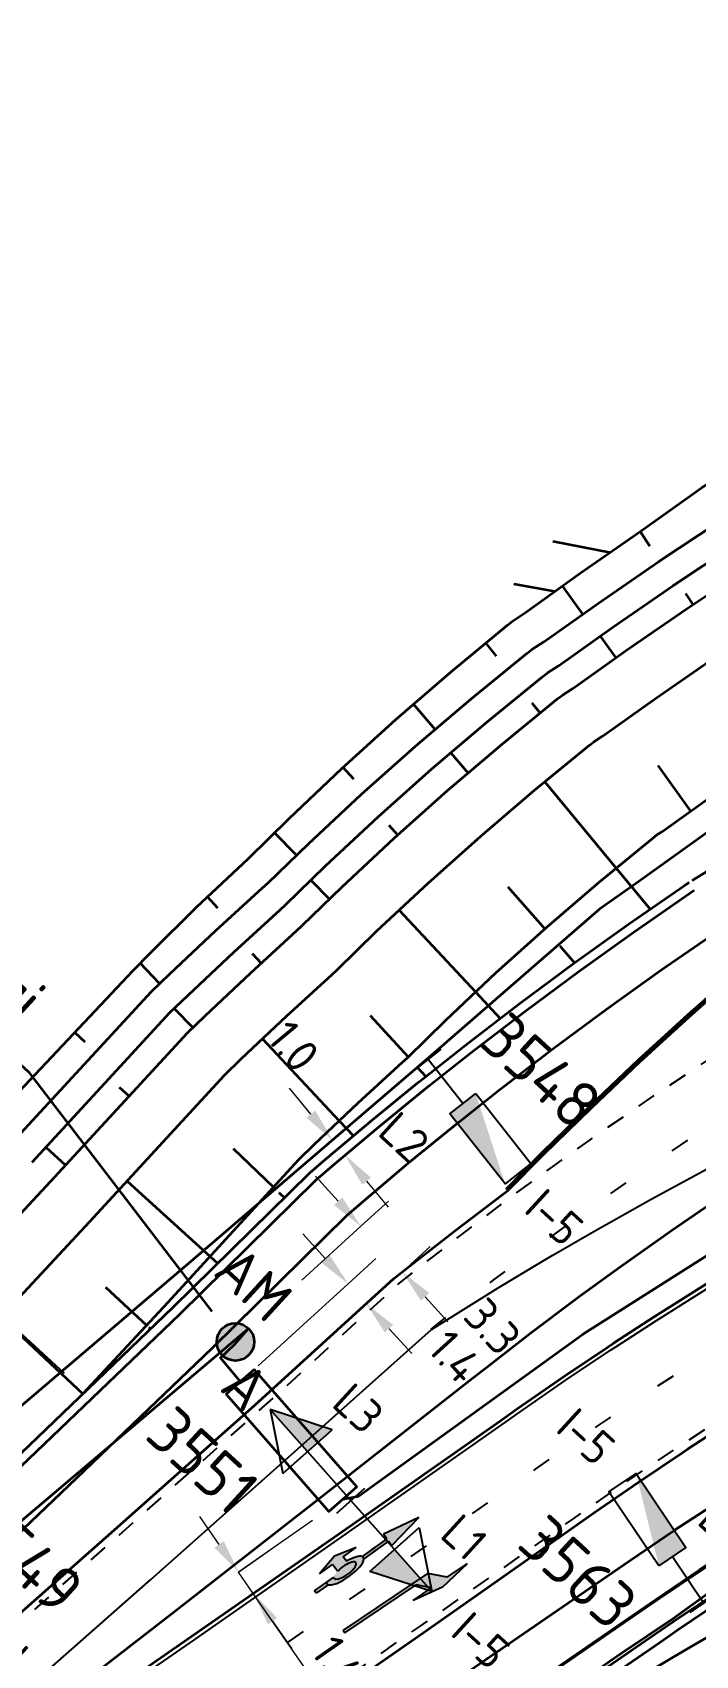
# Model space of a CAD drawing. Header units: metres. Extents: x 134219 to 139080, y 438661 to 444352.
# Drawn here: x 138169.1 to 138204.5, y 439197.4 to 439284 of the extents above; entities that cross this region are included whole.
import ezdxf
from ezdxf.enums import TextEntityAlignment as Align

# ---------------------------------------------------------------- set-up
doc = ezdxf.new("R2010")
doc.units = ezdxf.units.M
doc.linetypes.add('11strp', pattern=[2, 1, -1])
doc.linetypes.add('13strp', pattern=[4, 1, -3])
doc.layers.get('DEFPOINTS').update_dxf_attribs({"color": 193})
for name, color, linetype, lineweight in [('N-WE-KL-ET-T18', 1, 'Continuous', 18), ('N-WE-KL-ET-T25', 7, 'Continuous', 25), ('N-WE-KL-ET_LS_HULPSTUK_MOF-G', 10, 'Continuous', 35), ('N-WE-KL-ET_LS_OV_ARMATUUR-S', 7, 'Continuous', 25), ('N-WE-KL-ET_LS_OV_ARMATUUR-T18', 1, 'Continuous', 25), ('N-WE-KL-ET_LS_OV_KABEL-G', 10, 'KL-LS-OV-N', 35), ('N-WE-KL-ET_LS_OV_KABEL-M', 7, 'Continuous', 18), ('N-WE-KL-ET_LS_OV_KABEL-T25', 7, 'Continuous', 25), ('N-WE-KL-ET_LS_OV_MANTELBUIS-G', 10, 'Continuous', 35), ('Utd-ondergr-nw', 8, '13strp', 35)]:
    doc.layers.add(name, color=color, linetype=linetype, lineweight=lineweight)
doc.layers.add('N-WE-KL-ET_LS_OV_ARMATUUR-T25', color=2, linetype='Continuous')
doc.layers.add('Utd-weg-nw', color=8, linetype='Continuous')
doc.styles.add('ISO18', font='NLCS-ISO.ttf')
doc.styles.add('ISO25', font='NLCS-ISO.ttf')
doc.styles.add('NLCS-ISO', font='NLCS-ISO.ttf')
doc.styles.add('NLCS_18', font='NLCS-ISO.ttf', dxfattribs={"height": 1.8})
doc.linetypes.add('KL-LS-OV-N', pattern='A,4,-1,[103,NLCS.SHX,S=0.75,R=0,X=0,Y=0],-1,4,-1.5,["0V",Standard,S=1,R=0,X=0,Y=-0.5],-3', length=14.5)
doc.dimstyles.new('NLCS_t18_pijl_Dimension_l3_h1', dxfattribs={"dimtxt": 1.8, "dimasz": 1.8, "dimexe": 2, "dimexo": 2, "dimgap": 0.7, "dimtad": 1, "dimdec": 1, "dimzin": 0, "dimdsep": 46, "dimtxsty": 'NLCS_18', "dimcen": 2.5, "dimdle": 2, "dimclrd": 256, "dimclre": 256, "dimclrt": 256, "dimadec": 1, "dimazin": 0, "dimtfac": 1, "dimtdec": 1, "dimtofl": 0, "dimtmove": 1, "dimatfit": 0, "dimfxl": 0, "dimtolj": 1, "dimtzin": 0, "dimlwd": 18, "dimlwe": 18, "dimarcsym": 0})

# ---------------------------------------------------------------- blocks, each defined once
blk = doc.blocks.new('SKL-ET_OV_ARMATUUR_LD_NATRIUM_1x55W-SO')
for points in [[(0, 0.875), (0, -0.875)], [(3, 0), (0, 0)]]:
    blk.add_lwpolyline(points)
blk.add_lwpolyline([(3, 0.875), (7.75, 0.875), (7.75, -0.875), (3, -0.875)], close=True)
blk.add_solid([(3, 0.875), (3, -0.875), (3, 0.875), (7.75, -0.875)])
at = {"layer": 'N-WE-KL-ET-T18', "linetype": 'ByBlock', "style": 'NLCS-ISO'}
blk.add_attdef('GROEPSNUMMER', text='', height=1.8, dxfattribs=at).set_placement((-2, -4), align=Align.RIGHT)
blk.add_attdef('FASE-AANSLUITING', (10, -4), '', height=1.8, dxfattribs=at)
at = {"layer": 'N-WE-KL-ET-T18', "linetype": 'ByBlock', "style": 'NLCS-ISO', "flags": 1}
for tag, p in [('TYPE_ARMATUUR', (7.765, -13.456)), ('TYPE_FABRIKAAT', (7.765, -17.24)), ('VERMOGEN_LAMP', (7.765, -21.025)), ('SPIEGELSTAND', (7.765, -24.809)), ('HOOGTE_LICHTMAST', (7.765, -28.594)), ('UITLEGGERHOEK', (7.765, -32.378)), ('TYPE_LICHTMAST', (7.765, -36.163)), ('BOTSVRIENDELIJK', (7.765, -39.947)), ('POSITIE_LICHTMAST', (7.765, -43.732)), ('KABELAANSLUITING', (7.765, -47.516)), ('VOEDINGSPUNT', (7.765, -51.301))]:
    blk.add_attdef(tag, p, '', height=1.8, dxfattribs=at)
at = {"layer": 'N-WE-KL-ET-T25', "linetype": 'ByBlock', "style": 'NLCS-ISO'}
blk.add_attdef('MASTNUMMER', text='', height=2.5, dxfattribs=at).set_placement((4, 3.31), align=Align.MIDDLE)
at = {"layer": 'N-WE-KL-ET-T25', "linetype": 'ByBlock', "style": 'NLCS-ISO', "flags": 1}
blk.add_attdef('TYPE_SYMBOOL', (7.765, -10.056), '', height=2.5, dxfattribs=at)
blk = doc.blocks.new('SKL-ET_OV_ARMATUUR_HD_NATRIUM_2x150W-SO (1)')
blk.add_hatch(color=256).paths.add_polyline_path([(-3.493, 0), (-3.493, 1.757), (-6.493, 0)])
for p, q in [((-6.493, 0), (-3.493, 1.757)), ((6.493, 0), (3.493, 1.757)), ((-3.493, -1.757), (-6.493, 0)), ((3.493, -1.757), (6.493, 0))]:
    blk.add_line(p, q)
for points in [[(-3.493, 1.757), (-3.493, -1.757)], [(3.493, 1.757), (3.493, -1.757)], [(0, 1), (0, -1)], [(-3.493, 0), (-6.493, 0)], [(-3.493, 0), (0, 0)], [(3.493, 0), (0, 0)], [(3.493, 0), (6.493, 0)]]:
    blk.add_lwpolyline(points)
blk.add_solid([(3.493, 0), (3.493, -1.757), (6.493, 0)])
at = {"layer": 'N-WE-KL-ET_LS_OV_ARMATUUR-T18', "style": 'ISO18', "flags": 1}
for tag, p in [('TYPE_ARMATUUR', (3.075, -6.821)), ('VERMOGEN_LAMP', (3.075, -10.606)), ('SPIEGELSTAND', (3.075, -14.39)), ('HOOGTE_LICHTMAST', (3.075, -18.175)), ('UITLEGGERHOEK', (3.075, -21.959)), ('TYPE_LICHTMAST', (3.075, -25.744)), ('BOTSVRIENDELIJK', (3.075, -29.528)), ('POSITIE_LICHTMAST', (3.075, -33.313)), ('KABELAANSLUITNG', (3.075, -37.097)), ('VOEDINGSPUNT', (3.075, -48.451))]:
    blk.add_attdef(tag, p, '', height=1.8, dxfattribs=at)
at = {"layer": 'N-WE-KL-ET_LS_OV_ARMATUUR-T18', "style": 'ISO18'}
for tag, p in [('FASE-AANSLUITING_1', (3.075, -40.882)), ('FASE-AANSLUITING_2', (3.075, -44.666)), ('GROEPSNUMMER', (3.075, -52.235))]:
    blk.add_attdef(tag, p, '', height=1.8, dxfattribs=at)
at = {"layer": 'N-WE-KL-ET_LS_OV_ARMATUUR-T25', "style": 'ISO25'}
for tag, p, height in [('MASTNUMMER', (3.075, 7.391), 2.5), ('TYPE_SYMBOOL', (3.075, 3.606), 2.25)]:
    blk.add_attdef(tag, p, '', height=height, dxfattribs=at)
blk = doc.blocks.new('*D173')
at = {"layer": 'DEFPOINTS', "color": 0, "transparency": 16777216}
for p in [(138186.639, 439220.298), (138186.639, 439220.298), (138188.855, 439217.864)]:
    blk.add_point(p, dxfattribs=at)
at = {"layer": 'N-WE-KL-ET_LS_OV_KABEL-M', "linetype": 'Continuous', "lineweight": 18, "transparency": 16777216}
for p, q in [((138185.428, 439221.629), (138184.216, 439222.96)), ((138190.066, 439216.533), (138191.278, 439215.202))]:
    blk.add_line(p, q, dxfattribs=at)
at = {"layer": 'N-WE-KL-ET_LS_OV_KABEL-M', "lineweight": 18, "transparency": 16777216}
for p, q in [((138186.639, 439220.298), (138188.118, 439221.644)), ((138188.855, 439217.864), (138190.334, 439219.211))]:
    blk.add_line(p, q, dxfattribs=at)
at = {"layer": 'N-WE-KL-ET_LS_OV_KABEL-M', "transparency": 16777216}
for points in [[(138185.649, 439221.831), (138185.206, 439221.427), (138186.639, 439220.298)], [(138190.288, 439216.735), (138189.844, 439216.331), (138188.855, 439217.864)]]:
    blk.add_solid(points, dxfattribs=at)
at = {"layer": 'N-WE-KL-ET_LS_OV_KABEL-M', "transparency": 16777216, "insert": (138193.671, 439214.95), "char_height": 1.8, "attachment_point": 5, "rotation": 312.31211, "style": 'NLCS_18'}
blk.add_mtext('\\A1;3.3', dxfattribs=at)
blk = doc.blocks.new('*D174')
at = {"layer": 'DEFPOINTS', "color": 0, "transparency": 16777216}
for p in [(138185.966, 439217.227), (138185.966, 439217.227), (138186.931, 439216.166)]:
    blk.add_point(p, dxfattribs=at)
at = {"layer": 'N-WE-KL-ET_LS_OV_KABEL-M', "linetype": 'Continuous', "lineweight": 18, "transparency": 16777216}
for p, q in [((138184.754, 439218.558), (138183.542, 439219.889)), ((138188.143, 439214.835), (138189.355, 439213.504))]:
    blk.add_line(p, q, dxfattribs=at)
at = {"layer": 'N-WE-KL-ET_LS_OV_KABEL-M', "lineweight": 18, "transparency": 16777216}
for p, q in [((138185.966, 439217.227), (138187.445, 439218.573)), ((138186.931, 439216.166), (138188.41, 439217.513))]:
    blk.add_line(p, q, dxfattribs=at)
at = {"layer": 'N-WE-KL-ET_LS_OV_KABEL-M', "transparency": 16777216}
for points in [[(138184.976, 439218.76), (138184.532, 439218.356), (138185.966, 439217.227)], [(138188.365, 439215.037), (138187.921, 439214.633), (138186.931, 439216.166)]]:
    blk.add_solid(points, dxfattribs=at)
at = {"layer": 'N-WE-KL-ET_LS_OV_KABEL-M', "transparency": 16777216, "insert": (138191.662, 439213.346), "char_height": 1.8, "attachment_point": 5, "rotation": 312.31211, "style": 'NLCS_18'}
blk.add_mtext('\\A1;1.4', dxfattribs=at)
blk = doc.blocks.new('*D175')
at = {"layer": 'DEFPOINTS', "color": 0, "transparency": 16777216}
for p in [(138180.106, 439201.856), (138180.106, 439201.856), (138180.9, 439200.715)]:
    blk.add_point(p, dxfattribs=at)
at = {"layer": 'N-WE-KL-ET_LS_OV_KABEL-M', "linetype": 'Continuous', "lineweight": 18, "transparency": 16777216}
for p, q in [((138179.077, 439203.333), (138178.049, 439204.811)), ((138180.9, 439200.715), (138180.106, 439201.856)), ((138185.214, 439194.519), (138180.9, 439200.715)), ((138181.929, 439199.237), (138182.957, 439197.76))]:
    blk.add_line(p, q, dxfattribs=at)
at = {"layer": 'N-WE-KL-ET_LS_OV_KABEL-M', "lineweight": 18, "transparency": 16777216}
for p, q in [((138180.106, 439201.856), (138181.747, 439202.999)), ((138180.9, 439200.715), (138182.542, 439201.857))]:
    blk.add_line(p, q, dxfattribs=at)
at = {"layer": 'N-WE-KL-ET_LS_OV_KABEL-M', "transparency": 16777216}
for points in [[(138179.323, 439203.505), (138178.831, 439203.162), (138180.106, 439201.856)], [(138182.175, 439199.409), (138181.683, 439199.066), (138180.9, 439200.715)]]:
    blk.add_solid(points, dxfattribs=at)
at = {"layer": 'N-WE-KL-ET_LS_OV_KABEL-M', "transparency": 16777216, "insert": (138185.407, 439197.042), "char_height": 1.8, "attachment_point": 5, "rotation": 304.84763, "style": 'NLCS_18'}
blk.add_mtext('\\A1;1.4', dxfattribs=at)
blk = doc.blocks.new('*D178')
at = {"layer": 'DEFPOINTS', "color": 0, "transparency": 16777216}
for p in [(138185.128, 439224.89), (138185.128, 439224.89), (138185.796, 439224.087)]:
    blk.add_point(p, dxfattribs=at)
at = {"layer": 'N-WE-KL-ET_LS_OV_KABEL-M', "linetype": 'Continuous', "lineweight": 18, "transparency": 16777216}
for p, q in [((138183.977, 439226.274), (138182.825, 439227.657)), ((138186.947, 439222.703), (138188.099, 439221.32))]:
    blk.add_line(p, q, dxfattribs=at)
at = {"layer": 'N-WE-KL-ET_LS_OV_KABEL-M', "lineweight": 18, "transparency": 16777216}
for p, q in [((138185.128, 439224.89), (138186.665, 439226.169)), ((138185.796, 439224.087), (138184.259, 439222.808))]:
    blk.add_line(p, q, dxfattribs=at)
at = {"layer": 'N-WE-KL-ET_LS_OV_KABEL-M', "transparency": 16777216}
for points in [[(138184.207, 439226.466), (138183.746, 439226.082), (138185.128, 439224.89)], [(138187.178, 439222.895), (138186.717, 439222.511), (138185.796, 439224.087)]]:
    blk.add_solid(points, dxfattribs=at)
at = {"layer": 'N-WE-KL-ET_LS_OV_KABEL-M', "transparency": 16777216, "insert": (138183.044, 439229.896), "char_height": 1.8, "attachment_point": 5, "rotation": 309.76189, "style": 'NLCS_18'}
blk.add_mtext('\\A1;1.0', dxfattribs=at)
blk = doc.blocks.new('SKL-ET_HULP_MOF_AFDEKMOF_SO')
at = {"ltscale": 10}
h = blk.add_hatch(color=256, dxfattribs=at)
edge = h.paths.add_edge_path()
edge.add_arc((0, 0), 1, 0, 360)
blk.add_circle((0, 0), 1)
at = {"layer": 'N-WE-KL-ET-T18', "style": 'NLCS-ISO', "flags": 1}
for tag, p in [('OMSCHRIJVING_LEGENDA', (0, -8.431)), ('LOCATIE', (0, -12.215)), ('MASTNUMMER', (0, -16)), ('VAN', (0, -19.784)), ('NAAR', (0, -23.569)), ('AFTAKKING', (0, -27.353)), ('VOEDINGSPUNT', (0, -31.138)), ('GROEPSNUMMER', (0, -34.922)), ('POSITIE_X', (0, -38.707)), ('POSITIE_Y', (0, -42.491)), ('OVERIGE_OPMERKING(EN)_2', (0, -50.06))]:
    blk.add_attdef(tag, p, '', height=1.8, dxfattribs=at)
at = {"layer": 'N-WE-KL-ET-T18', "style": 'NLCS-ISO'}
blk.add_attdef('OVERIGE_OPMERKING(EN)_1', (0, -46.276), '', height=1.8, dxfattribs=at)
at = {"layer": 'N-WE-KL-ET-T25', "style": 'NLCS-ISO'}
blk.add_attdef('SOORT_MOF', (0, 2.715), '', height=2.25, dxfattribs=at)
blk = doc.blocks.new('Dwm A2 aanvulling$0$A$C3CD96FA4')
at = {"layer": 'Utd-weg-nw'}
h = blk.add_hatch(color=256, dxfattribs=at)
edge = h.paths.add_edge_path()
edge.add_line((1.033, 0), (1.034, 0.75))
edge.add_line((1.034, 0.75), (1.033, 0.75))
edge.add_line((1.033, 0.75), (1.033, 0.774))
edge.add_ellipse((0.959, 1.95), major_axis=(0, 1.2), ratio=0.3125, start_angle=-168.54193, end_angle=-11.53696)
edge.add_line((1.034, 3.126), (1.034, 3.15))
edge.add_line((1.034, 3.15), (1.034, 4.75))
edge.add_line((1.034, 4.75), (1.334, 4.75))
edge.add_line((1.334, 4.75), (0.959, 6.8))
edge.add_line((0.959, 6.8), (0.584, 4.75))
edge.add_line((0.584, 4.75), (0.659, 4.75))
edge.add_line((0.659, 4.75), (0.884, 4.75))
edge.add_line((0.884, 4.75), (0.884, 3.15))
edge.add_line((0.884, 3.15), (0.884, 3.126))
edge.add_ellipse((0.959, 1.95), major_axis=(0, 1.2), ratio=0.3125, start_angle=11.53696, end_angle=73.04224)
edge.add_line((0.6, 2.3), (0.3, 2.3))
edge.add_line((0.3, 2.3), (0.3, 3.15))
edge.add_line((0.3, 3.15), (0, 1.95))
edge.add_line((0, 1.95), (0.3, 0.75))
edge.add_line((0.3, 0.75), (0.3, 1.6))
edge.add_line((0.3, 1.6), (0.659, 1.6))
edge.add_line((0.659, 1.6), (0.749, 1.6))
edge.add_ellipse((0.959, 1.95), major_axis=(0, 0.72), ratio=0.333997, start_angle=161.82644, end_angle=479.08707, ccw=False)
edge.add_line((0.884, 1.266), (0.884, 0.774))
edge.add_line((0.884, 0.774), (0.884, 0.75))
edge.add_line((0.884, 0.75), (0.884, 0))
edge.add_line((0.884, 0), (1.033, 0))
for p, q in [((0.959, 6.8), (0.584, 4.75)), ((0.959, 6.8), (1.334, 4.75)), ((0.3, 3.15), (0, 1.95)), ((0.3, 2.3), (0.3, 3.15)), ((0, 1.95), (0.3, 0.75)), ((0.6, 2.3), (0.3, 2.3)), ((0.3, 0.75), (0.3, 1.6)), ((0.749, 1.6), (0.3, 1.6))]:
    blk.add_line(p, q, dxfattribs=at)
at = {"layer": 'Utd-weg-nw', "linetype": 'Continuous'}
for p, q in [((0.884, 4.75), (0.584, 4.75)), ((0.884, 4.75), (0.884, 3.126)), ((1.034, 4.75), (1.034, 3.126)), ((1.034, 4.75), (1.334, 4.75)), ((0.883, 4.016), (0.883, 3.754)), ((1.034, 4.016), (1.034, 3.754))]:
    blk.add_line(p, q, dxfattribs=at)
at = {"layer": 'Utd-weg-nw'}
for points in [[(0.884, 0), (0.884, 1.266)], [(1.033, 0), (0.883, 0)], [(1.033, 0), (0.883, 0)], [(1.034, 0.774), (1.033, 0)]]:
    blk.add_lwpolyline(points, dxfattribs=at)
at = {"layer": 'Utd-weg-nw', "linetype": 'Continuous'}
for major_axis, ratio, start_param, end_param in [((0, 1.2), 0.3125, 0.20148, 1.274828), ((0, 0.72), 0.333997, 2.824404, 8.361647), ((0, 1.2), 0.3125, -0.20148, 0.20148), ((0, 1.2), 0.3125, -0.20148, 0.20148), ((0, 1.2), 0.3125, -2.940235, -0.20148), ((0, 1.2), 0.3125, 2.940235, 3.34295)]:
    blk.add_ellipse((0.959, 1.95), major_axis=major_axis, ratio=ratio, start_param=start_param, end_param=end_param, dxfattribs=at)
blk = doc.blocks.new('Dwm A2 aanvulling$0$pijlre_750')
blk.add_hatch(color=256).paths.add_polyline_path([(5.196, -0.375), (4, -0.375), (5.7, -0.675), (7.5, -0.375), (6.2, -0.375), (5.45, 0.375), (0, 0.375), (0, 0.225), (4.596, 0.225)])
for p, q in [((0, 0.375), (5.45, 0.375)), ((0, 0.375), (0, 0.225)), ((0, 0.225), (4.596, 0.225)), ((5.196, -0.375), (4.596, 0.225)), ((6.2, -0.375), (5.45, 0.375)), ((4, -0.375), (5.196, -0.375)), ((5.7, -0.675), (4, -0.375)), ((5.7, -0.675), (7.5, -0.375)), ((6.2, -0.375), (7.5, -0.375))]:
    blk.add_line(p, q)

msp = doc.modelspace()

# ---------------------------------------------------------------- linework, layer by layer
at = {"layer": 'N-WE-KL-ET_LS_OV_KABEL-G', "flags": 128}
for points, elevation in [([(138226.414, 439370.476), (138226.42, 439370.481), (138226.776, 439370.288), (138227.324, 439370.25), (138230.284, 439368.206), (138232.096, 439367.226), (138237.948, 439362.023), (138243.245, 439356.439), (138248.653, 439349.638), (138252.111, 439344.303), (138254.794, 439338.276), (138255.759, 439335.725), (138259.21, 439330.172), (138265.473, 439315.997), (138268.846, 439307.242), (138269.666, 439304.795), (138271.264, 439298.127), (138272.202, 439297.124), (138272.175, 439297.146), (138271.913, 439295.709), (138271.421, 439293.956), (138270.219, 439290.235), (138269.276, 439287.525), (138268.388, 439283.681), (138266.984, 439279.378), (138265.729, 439276.548), (138264.399, 439274.521), (138262.916, 439273.131), (138255.872, 439268.774), (138246.394, 439263.303), (138237.65, 439258.493), (138229.749, 439254.86), (138220.455, 439250.155), (138211.448, 439245.199), (138205.939, 439241.878), (138201.484, 439238.69), (138199.37, 439237.204), (138190.419, 439229.419), (138177.688, 439218.522), (138159.934, 439203.43)], 2.943), ([(138185.681, 439205.738), (138186.521, 439205.906), (138198.472, 439214.521), (138220.547, 439228.517), (138238.19, 439237.361), (138255.078, 439245.748), (138277.625, 439256.868), (138279.232, 439254.446)], 6.163), ([(138180.199, 439212.004), (138180.21, 439212.005), (138179.148, 439213.272), (138179.904, 439213.989), (138180.634, 439214.831), (138147.972, 439187.221)], 2.608)]:
    msp.add_lwpolyline(points, dxfattribs=dict(at, elevation=elevation))
for points in [[(138142.215, 439252.987), (138168.895, 439228.538), (138178.679, 439215.756)], [(138294.714, 439236.795), (138294.438, 439235.288), (138291.412, 439235.799), (138288.598, 439236.074), (138285.981, 439236.293), (138282.576, 439236.359), (138280.188, 439236.286), (138278.332, 439236.202), (138276.455, 439235.993), (138273.392, 439235.522), (138273.626, 439234.314), (138273.659, 439232.912), (138273.382, 439231.484), (138272.787, 439230.025), (138271.879, 439228.729), (138270.749, 439227.653), (138269.745, 439227.067), (138268.244, 439226.518), (138266.884, 439226.458), (138261.623, 439226.467), (138254.871, 439224.544), (138251.588, 439223.305), (138247.914, 439222.108), (138242.512, 439219.973), (138234.474, 439216.794), (138228.777, 439214.34), (138221.803, 439210.995), (138216.432, 439208.147), (138209.134, 439203.572), (138203.318, 439199.383), (138200.515, 439197.499), (138193.395, 439192.578), (138184.374, 439186.217), (138177.855, 439181.587), (138174.245, 439179.131), (138167.018, 439174.28), (138162.561, 439171.136), (138157.832, 439167.683), (138150.757, 439162.692), (138150.75, 439162.696), (138143.27, 439157.68), (138141.827, 439157.127), (138141.191, 439155.48)]]:
    msp.add_lwpolyline(points, dxfattribs=at)
at = {"layer": 'N-WE-KL-ET_LS_OV_KABEL-M', "elevation": 2.608}
msp.add_lwpolyline([(138183.482, 439217.424), (138186.639, 439220.298)], dxfattribs=at)
at = {"layer": 'N-WE-KL-ET_LS_OV_KABEL-M'}
for points in [[(138181.159, 439212.852), (138185.966, 439217.227)], [(138184.057, 439204.608), (138180.106, 439201.856)]]:
    msp.add_lwpolyline(points, dxfattribs=at)
at = {"layer": 'N-WE-KL-ET_LS_OV_KABEL-T25'}
msp.add_line((138157.367, 439224.781), (138170.802, 439212.468), dxfattribs=at)
at = {"layer": 'N-WE-KL-ET_LS_OV_MANTELBUIS-G', "linetype": 'Continuous'}
msp.add_lwpolyline([(138180.952, 439212.662), (138179.446, 439211.346), (138184.928, 439205.079), (138186.433, 439206.396)], close=True, dxfattribs=at)
at = {"layer": 'Utd-ondergr-nw', "linetype": 'Continuous'}
for p, q in [((138199.976, 439256.212), (138196.892, 439256.821)), ((138196.974, 439254.141), (138194.796, 439254.545))]:
    msp.add_line(p, q, dxfattribs=at)
at = {"layer": 'Utd-ondergr-nw', "linetype": 'Continuous', "flags": 128}
for points in [[(138166.94, 439225.95), (138174.488, 439233.944), (138175.436, 439234.902), (138177.87, 439237.312), (138180.351, 439239.65), (138180.647, 439239.915), (138182.8, 439242.026), (138185.624, 439244.703), (138188.514, 439247.322), (138191.469, 439249.88), (138194.486, 439252.376), (138194.73, 439252.573), (138195.428, 439253.032), (138198.353, 439255.13), (138201.601, 439257.382), (138204.812, 439259.673), (138206.499, 439260.73), (138208.107, 439261.648), (138210.027, 439262.772), (138211.042, 439263.366), (138218.384, 439267.883)], [(138168.056, 439224.8), (138175.464, 439232.825), (138176.424, 439233.747), (138178.898, 439236.069), (138181.395, 439238.35), (138181.688, 439238.614), (138183.837, 439240.697), (138186.662, 439243.327), (138189.551, 439245.897), (138192.503, 439248.407), (138195.517, 439250.855), (138195.76, 439251.048), (138196.404, 439251.463), (138199.315, 439253.53), (138202.542, 439255.748), (138205.793, 439257.895), (138207.453, 439258.967), (138209.01, 439259.958), (138210.879, 439261.173), (138211.869, 439261.815), (138219.158, 439266.43)], [(138169.101, 439223.724), (138176.45, 439231.695), (138177.399, 439232.607), (138179.855, 439234.913), (138182.335, 439237.181), (138182.625, 439237.443), (138184.76, 439239.515), (138187.565, 439242.129), (138190.434, 439244.685), (138193.365, 439247.18), (138196.358, 439249.614), (138196.6, 439249.806), (138197.197, 439250.189), (138200.088, 439252.244), (138203.291, 439254.449), (138206.517, 439256.582), (138208.166, 439257.647), (138209.717, 439258.635), (138211.585, 439259.849), (138212.575, 439260.492), (138219.864, 439265.106)], [(138163.296, 439215.405), (138170.094, 439222.701), (138177.387, 439230.621), (138178.324, 439231.524), (138180.763, 439233.815), (138183.227, 439236.07), (138183.516, 439236.33), (138185.636, 439238.391), (138188.422, 439240.991), (138191.272, 439243.532), (138194.185, 439246.014), (138197.158, 439248.434), (138197.398, 439248.625), (138197.949, 439248.979), (138200.822, 439251.023), (138204.002, 439253.214), (138207.206, 439255.334), (138208.844, 439256.394), (138210.388, 439257.379), (138212.255, 439258.591), (138213.245, 439259.234), (138220.534, 439263.849)], [(138165.369, 439213.237), (138172.183, 439220.549), (138179.359, 439228.361), (138180.274, 439229.243), (138182.676, 439231.504), (138185.105, 439233.731), (138185.39, 439233.988), (138187.482, 439236.026), (138190.228, 439238.595), (138193.038, 439241.107), (138195.909, 439243.559), (138198.841, 439245.951), (138199.078, 439246.14), (138199.534, 439246.432), (138202.367, 439248.451), (138205.499, 439250.614), (138208.655, 439252.708), (138210.271, 439253.755), (138211.802, 439254.733), (138213.666, 439255.944), (138214.656, 439256.587), (138221.945, 439261.202)], [(138202.071, 439256.564), (138201.546, 439257.344)], [(138171.805, 439211.352), (138176.363, 439216.244), (138183.304, 439223.84), (138184.172, 439224.682), (138186.502, 439226.882), (138188.863, 439229.053), (138189.14, 439229.304), (138191.173, 439231.296), (138193.84, 439233.804), (138196.569, 439236.256), (138199.358, 439238.65), (138202.208, 439240.984), (138202.438, 439241.169), (138202.704, 439241.338), (138205.458, 439243.309), (138208.494, 439245.415), (138211.553, 439247.454), (138213.124, 439248.477), (138214.63, 439249.441), (138216.489, 439250.649), (138217.478, 439251.292), (138224.768, 439255.907)], [(138198.484, 439252.94), (138197.406, 439254.451)], [(138203.958, 439254.038), (138204.355, 439253.448)], [(138193.882, 439250.697), (138193.311, 439251.404)], [(138199.414, 439251.765), (138200.24, 439250.609)], [(138204.322, 439238.736), (138207.163, 439240.473), (138210.281, 439242.313), (138213.417, 439244.076), (138215.028, 439244.957), (138216.582, 439245.789), (138218.527, 439246.825), (138219.565, 439247.379), (138227.156, 439251.425)], [(138190.607, 439246.795), (138189.457, 439248.138)], [(138195.76, 439248.212), (138196.206, 439247.66)], [(138191.439, 439245.54), (138192.363, 439244.462)], [(138186.273, 439244.132), (138185.696, 439244.768)], [(138202.488, 439244.863), (138204.235, 439242.433)], [(138196.458, 439244.007), (138200.268, 439239.395)], [(138188.132, 439241.684), (138188.61, 439241.159)], [(138183.2, 439240.08), (138182.036, 439241.277)], [(138200.268, 439239.395), (138202.08, 439237.202)], [(138162.114, 439202.102), (138169.387, 439209.033), (138176.625, 439215.974), (138183.914, 439223.14), (138184.822, 439223.922), (138187.258, 439225.969), (138189.725, 439227.98), (138190.014, 439228.212), (138192.219, 439229.956), (138195.084, 439232.154), (138197.989, 439234.305), (138200.932, 439236.41), (138203.914, 439238.468), (138204.154, 439238.63)], [(138162.458, 439201.74), (138169.733, 439208.672), (138176.973, 439215.615), (138184.243, 439222.764), (138185.147, 439223.542), (138187.577, 439225.584), (138190.038, 439227.59), (138190.327, 439227.822), (138192.527, 439229.562), (138195.385, 439231.754), (138198.283, 439233.901), (138201.22, 439236.001), (138204.194, 439238.054), (138204.434, 439238.216)], [(138183.974, 439238.753), (138184.964, 439237.738)], [(138194.487, 439238.399), (138196.459, 439236.157)], [(138179, 439237.261), (138178.45, 439237.859)], [(138188.682, 439237.149), (138192.763, 439232.791)], [(138164.18, 439199.927), (138171.46, 439206.865), (138178.715, 439213.822), (138185.886, 439220.88), (138186.772, 439221.641), (138189.171, 439223.658), (138191.603, 439225.641), (138191.889, 439225.87), (138194.065, 439227.591), (138196.89, 439229.758), (138199.754, 439231.88), (138202.657, 439233.955), (138205.597, 439235.984), (138205.834, 439236.145)], [(138180.833, 439234.843), (138181.315, 439234.32)], [(138197.254, 439235.253), (138198.05, 439234.349)], [(138175.901, 439233.245), (138174.864, 439234.324)], [(138194.391, 439222.281), (138196.336, 439224.242), (138198.874, 439226.725), (138201.462, 439229.171), (138204.1, 439231.579), (138206.788, 439233.948), (138207.005, 439234.136)], [(138165.967, 439197.479), (138173.487, 439204.105), (138180.984, 439210.753), (138188.399, 439217.503), (138189.313, 439218.228), (138191.73, 439220.114), (138194.176, 439221.965), (138194.463, 439222.179), (138196.406, 439224.139), (138198.942, 439226.62), (138201.529, 439229.065), (138204.165, 439231.472), (138206.851, 439233.84)], [(138192.763, 439232.791), (138194.08, 439231.384)], [(138176.683, 439231.919), (138177.672, 439230.896)], [(138187.136, 439231.531), (138189.16, 439229.324)], [(138171.926, 439230.118), (138171.368, 439230.639)], [(138181.383, 439230.287), (138185.491, 439225.928)], [(138189.635, 439228.806), (138190.111, 439228.288)], [(138173.748, 439227.718), (138174.268, 439227.235)], [(138185.491, 439225.928), (138186.25, 439225.122)], [(138169.833, 439224.518), (138170.882, 439223.557)], [(138179.82, 439224.451), (138181.97, 439222.38)], [(138174.164, 439222.705), (138178.598, 439218.691)], [(138168.779, 439193.625), (138176.687, 439199.749), (138184.575, 439205.896), (138192.444, 439212.067), (138193.362, 439212.791), (138195.706, 439214.607), (138198.077, 439216.39), (138198.356, 439216.596), (138200.475, 439218.139), (138203.223, 439220.076), (138206.003, 439221.969)], [(138182.266, 439222.096), (138182.562, 439221.811)], [(138167.534, 439179.677), (138175.191, 439184.839), (138183.498, 439190.476), (138191.788, 439196.139), (138200.062, 439201.829), (138201.029, 439202.496), (138203.328, 439204.051), (138205.649, 439205.571), (138205.921, 439205.746), (138207.991, 439207.056), (138210.667, 439208.695), (138213.369, 439210.288), (138216.095, 439211.834), (138218.845, 439213.334), (138219.066, 439213.452), (138221.618, 439214.787), (138224.414, 439216.19), (138227.23, 439217.503), (138228.682, 439218.138), (138230.086, 439218.725), (138232.14, 439219.542), (138233.245, 439219.961), (138233.364, 439220.006)], [(138178.598, 439218.691), (138179.01, 439218.318)], [(138168.928, 439177.602), (138176.591, 439182.768), (138184.905, 439188.409), (138193.202, 439194.077), (138201.482, 439199.771), (138202.443, 439200.434), (138204.713, 439201.97), (138207.004, 439203.47), (138207.272, 439203.642), (138209.314, 439204.935), (138211.955, 439206.552), (138214.621, 439208.124), (138217.311, 439209.65), (138220.024, 439211.13), (138220.242, 439211.246), (138222.759, 439212.563), (138225.503, 439213.94), (138228.25, 439215.221), (138229.665, 439215.839), (138231.034, 439216.412), (138233.039, 439217.209), (138234.128, 439217.622), (138234.28, 439217.679)], [(138168.956, 439177.56), (138176.619, 439182.727), (138184.933, 439188.368), (138193.23, 439194.036), (138201.51, 439199.73), (138202.471, 439200.393), (138204.741, 439201.928), (138207.031, 439203.428), (138207.299, 439203.6), (138209.341, 439204.892), (138211.981, 439206.509), (138214.646, 439208.08), (138217.335, 439209.606), (138220.048, 439211.086), (138220.266, 439211.202), (138222.782, 439212.518), (138225.525, 439213.895), (138228.27, 439215.175), (138229.684, 439215.793), (138231.053, 439216.365), (138233.057, 439217.163), (138234.146, 439217.575), (138234.299, 439217.633)], [(138169.414, 439192.755), (138177.643, 439198.447), (138185.855, 439204.164), (138194.051, 439209.907), (138195.008, 439210.581), (138197.412, 439212.245), (138199.839, 439213.873), (138200.124, 439214.061), (138202.289, 439215.465), (138205.089, 439217.223)], [(138173.018, 439217.049), (138175.214, 439215.011)], [(138169.098, 439175.909), (138169.765, 439176.357), (138177.431, 439181.526), (138185.749, 439187.17), (138194.05, 439192.84), (138202.334, 439198.536), (138203.291, 439199.197), (138205.545, 439200.721), (138207.816, 439202.209), (138208.083, 439202.38), (138210.108, 439203.662), (138212.728, 439205.266), (138215.372, 439206.825), (138218.04, 439208.339), (138220.731, 439209.807), (138220.948, 439209.922), (138223.443, 439211.228), (138226.156, 439212.589), (138228.862, 439213.851), (138230.254, 439214.46), (138231.603, 439215.024), (138233.578, 439215.81), (138234.659, 439216.219), (138234.83, 439216.283)], [(138194.332, 439192.427), (138202.618, 439198.125), (138203.574, 439198.785), (138205.822, 439200.305), (138208.087, 439201.789), (138208.353, 439201.959), (138210.373, 439203.238), (138212.985, 439204.838), (138215.622, 439206.392), (138218.283, 439207.902), (138220.967, 439209.366), (138221.183, 439209.481), (138223.671, 439210.783), (138226.374, 439212.139), (138229.066, 439213.395), (138230.451, 439214), (138231.792, 439214.561), (138233.758, 439215.343), (138234.835, 439215.751), (138235.013, 439215.818)], [(138167.436, 439215.455), (138171.805, 439211.352)], [(138175.317, 439214.915), (138175.42, 439214.819)], [(138188.549, 439188.477), (138194.578, 439192.069), (138203.216, 439197.258), (138204.213, 439197.853), (138206.555, 439199.202), (138208.913, 439200.507), (138209.189, 439200.657), (138211.288, 439201.771), (138213.999, 439203.151), (138216.73, 439204.478), (138219.48, 439205.75), (138222.249, 439206.968), (138222.472, 439207.063), (138225.033, 439208.129), (138227.792, 439209.209), (138230.51, 439210.164), (138231.898, 439210.614), (138233.24, 439211.029), (138235.14, 439211.598)], [(138181.728, 439192.886), (138189.957, 439198.616), (138198.17, 439204.372), (138199.129, 439205.047), (138201.451, 439206.651), (138203.795, 439208.22), (138204.07, 439208.401), (138206.161, 439209.754)]]:
    msp.add_lwpolyline(points, dxfattribs=at)
at = {"layer": 'Utd-weg-nw', "linetype": '11strp', "flags": 128}
for points in [[(138010.92, 439088.002), (138019.24, 439093.549), (138027.56, 439099.096), (138035.881, 439104.643), (138044.201, 439110.19), (138052.522, 439115.738), (138055.029, 439117.409), (138060.832, 439121.287), (138069.124, 439126.86), (138077.399, 439132.458), (138085.656, 439138.082), (138088.459, 439140), (138093.895, 439143.731), (138096.179, 439145.303), (138102.118, 439149.406), (138110.322, 439155.106), (138118.509, 439160.831), (138126.678, 439166.582), (138134.829, 439172.359), (138142.963, 439178.16), (138147.022, 439181.07), (138147.294, 439181.265), (138147.853, 439181.669), (138149.457, 439182.863), (138151.038, 439184.089), (138152.593, 439185.346), (138154.123, 439186.634), (138154.597, 439187.043), (138158.644, 439190.57), (138159.249, 439191.098), (138166.188, 439197.176), (138173.709, 439203.803), (138181.207, 439210.451), (138188.623, 439217.202), (138189.537, 439217.928), (138191.95, 439219.81), (138194.391, 439221.658), (138194.677, 439221.871), (138196.86, 439223.47), (138199.689, 439225.479), (138202.553, 439227.441), (138205.45, 439229.357), (138208.381, 439231.225), (138208.617, 439231.372), (138211.344, 439233.044), (138214.338, 439234.815), (138217.349, 439236.512), (138218.896, 439237.36), (138220.388, 439238.161), (138222.333, 439239.197), (138223.371, 439239.75), (138230.963, 439243.797), (138232.199, 439244.456), (138237.534, 439247.3), (138241.026, 439249.162), (138249.854, 439253.867), (138252.592, 439255.69), (138258.243, 439259.453), (138266.618, 439265.066), (138270.45, 439267.634), (138271.034, 439268.045), (138271.818, 439268.666), (138272.559, 439269.336), (138273.256, 439270.054), (138273.904, 439270.815), (138274.501, 439271.617), (138275.045, 439272.456), (138275.533, 439273.329), (138275.87, 439274.024)], [(138014.387, 439082.802), (138022.707, 439088.349), (138031.027, 439093.896), (138039.348, 439099.443), (138047.668, 439104.99), (138055.989, 439110.537), (138058.496, 439112.209), (138064.311, 439116.094), (138072.618, 439121.678), (138080.909, 439127.287), (138089.182, 439132.921), (138091.991, 439134.843), (138097.438, 439138.582), (138099.726, 439140.157), (138105.676, 439144.267), (138113.896, 439149.979), (138122.099, 439155.715), (138130.37, 439161.355), (138139.291, 439166.083), (138148.2, 439170.841), (138152.65, 439173.231), (138156.718, 439176.156), (138164.997, 439181.807), (138165.659, 439182.261), (138173.26, 439187.485), (138181.506, 439193.188), (138189.734, 439198.917), (138197.946, 439204.673), (138198.905, 439205.347), (138201.231, 439206.955), (138203.58, 439208.527), (138203.856, 439208.709), (138205.951, 439210.064), (138208.661, 439211.762), (138211.398, 439213.413), (138214.161, 439215.018), (138216.949, 439216.576), (138217.173, 439216.698), (138219.762, 439218.086), (138221.639, 439219.06), (138222.636, 439219.564), (138224.435, 439220.438), (138226.251, 439221.276), (138228.083, 439222.077), (138229.931, 439222.842), (138231.656, 439223.517), (138239.577, 439226.532), (138240.892, 439227.032), (138246.569, 439229.193), (138250.284, 439230.607), (138259.676, 439234.182), (138260.799, 439234.607)]]:
    msp.add_lwpolyline(points, dxfattribs=at)
at = {"layer": 'Utd-weg-nw', "linetype": '13strp', "flags": 128}
for points in [[(138190.399, 439214.815), (138191.314, 439215.542), (138193.691, 439217.398), (138196.096, 439219.22), (138196.379, 439219.431), (138198.529, 439221.008), (138201.317, 439222.989), (138204.14, 439224.925), (138206.995, 439226.814), (138209.883, 439228.657), (138210.115, 439228.802), (138212.803, 439230.451), (138215.754, 439232.198), (138218.721, 439233.873), (138220.246, 439234.708), (138221.716, 439235.499), (138223.661, 439236.535), (138224.699, 439237.088), (138232.291, 439241.135), (138233.527, 439241.794), (138238.862, 439244.638), (138242.355, 439246.5), (138251.182, 439251.205)], [(138130.327, 439161.416), (138138.494, 439167.204), (138146.643, 439173.016), (138150.711, 439175.932), (138154.775, 439178.854), (138163.046, 439184.499), (138163.707, 439184.952), (138171.3, 439190.171), (138179.537, 439195.868), (138187.758, 439201.591), (138195.961, 439207.34), (138196.919, 439208.014), (138199.285, 439209.651), (138201.674, 439211.251), (138201.954, 439211.436), (138204.085, 439212.816), (138206.841, 439214.545), (138209.625, 439216.226), (138212.435, 439217.86), (138215.271, 439219.446), (138215.499, 439219.57), (138218.131, 439220.983), (138221.015, 439222.473), (138223.903, 439223.903), (138225.385, 439224.614)]]:
    msp.add_lwpolyline(points, dxfattribs=at)
at = {"layer": 'Utd-weg-nw', "linetype": 'Continuous', "flags": 128}
for points in [[(138167.898, 439194.833), (138175.426, 439201.465), (138182.931, 439208.119), (138190.414, 439214.795), (138191.406, 439215.418), (138193.971, 439217.011), (138196.556, 439218.564), (138196.859, 439218.743), (138199.161, 439220.077), (138202.134, 439221.741), (138205.131, 439223.353)], [(138169.546, 439192.574), (138177.776, 439198.266), (138185.989, 439203.983), (138194.185, 439209.727), (138195.142, 439210.4), (138197.543, 439212.063), (138199.968, 439213.689), (138200.252, 439213.876), (138202.415, 439215.278), (138205.213, 439217.034)]]:
    msp.add_lwpolyline(points, dxfattribs=at)

# ---------------------------------------------------------------- block references
at = {"layer": 'N-WE-KL-ET_LS_HULPSTUK_MOF-G'}
ref = msp.add_blockref('SKL-ET_HULP_MOF_AFDEKMOF_SO', (138179.944, 439214.129, 2.62), dxfattribs=at)
ref.add_attrib('SOORT_MOF', 'AM', (138178.676, 439217.763, 2.62), dxfattribs={"layer": 'N-WE-KL-ET_LS_OV_ARMATUUR-T25', "height": 2.25, "rotation": 317.49797, "style": 'ISO25'})
ref.add_attrib('OVERIGE_OPMERKING(EN)_1', 'Aansluitpunt t.b.v. abri', (138143.572, 439253.721, 2.62), dxfattribs={"layer": 'N-WE-KL-ET_LS_OV_ARMATUUR-T25', "height": 2.5, "rotation": 317.49797, "style": 'ISO25'})
at = {"layer": 'N-WE-KL-ET_LS_OV_ARMATUUR-S'}
ref = msp.add_blockref('SKL-ET_OV_ARMATUUR_LD_NATRIUM_1x55W-SO', (138190.226, 439229.196, 3.667), dxfattribs=dict(at, rotation=308.2216439156176))
ref.add_attrib('MASTNUMMER', '3548', (138192.839, 439230.028, 3.667), dxfattribs={"layer": 'N-WE-KL-ET_LS_OV_ARMATUUR-T25', "height": 2.5, "rotation": 317.49797, "style": 'ISO25'})
ref.add_attrib('FASE-AANSLUITING_1', 'L2', (138187.449, 439225.22, 3.667), dxfattribs={"layer": 'N-WE-KL-ET_LS_OV_ARMATUUR-T18', "height": 1.8, "rotation": 317.49797, "style": 'ISO18'})
ref.add_attrib('GROEPSNUMMER', 'I-5', (138195.256, 439221.116, 3.667), dxfattribs={"layer": 'N-WE-KL-ET_LS_OV_ARMATUUR-T18', "height": 1.8, "rotation": 317.49797, "style": 'ISO18'})
ref = msp.add_blockref('SKL-ET_OV_ARMATUUR_HD_NATRIUM_2x150W-SO (1)', (138186.111, 439205.669, 3.821), dxfattribs=dict(at, rotation=131.6236998490536))
ref.add_attrib('MASTNUMMER', '3551', (138175.023, 439209.024, 3.821), dxfattribs={"layer": 'N-WE-KL-ET_LS_OV_ARMATUUR-T25', "height": 2.5, "rotation": 317.49797, "style": 'ISO25'})
ref.add_attrib('TYPE_SYMBOOL', 'A', (138179.023, 439211.604, 3.821), dxfattribs={"layer": 'N-WE-KL-ET_LS_OV_ARMATUUR-T25', "height": 2.25, "rotation": 317.49797, "style": 'ISO25'})
ref.add_attrib('FASE-AANSLUITING_1', 'L3', (138184.998, 439210.745, 3.821), dxfattribs={"layer": 'N-WE-KL-ET_LS_OV_ARMATUUR-T18', "height": 1.8, "rotation": 317.49797, "style": 'ISO18'})
ref.add_attrib('FASE-AANSLUITING_2', 'L1', (138190.773, 439203.757, 3.821), dxfattribs={"layer": 'N-WE-KL-ET_LS_OV_ARMATUUR-T18', "height": 1.8, "rotation": 317.49797, "style": 'ISO18'})
ref.add_attrib('GROEPSNUMMER', 'I-5', (138191.335, 439198.545, 3.821), dxfattribs={"layer": 'N-WE-KL-ET_LS_OV_ARMATUUR-T18', "height": 1.8, "rotation": 317.49797, "style": 'ISO18'})
ref = msp.add_blockref('SKL-ET_OV_ARMATUUR_LD_NATRIUM_1x55W-SO', (138204.947, 439200.198, 3.567), dxfattribs=dict(at, rotation=124.069432712936))
ref.add_attrib('MASTNUMMER', '3563', (138194.877, 439203.234, 3.567), dxfattribs={"layer": 'N-WE-KL-ET_LS_OV_ARMATUUR-T25', "height": 2.5, "rotation": 317.49797, "style": 'ISO25'})
ref.add_attrib('FASE-AANSLUITING_1', 'L2', (138204.499, 439204.475, 3.567), dxfattribs={"layer": 'N-WE-KL-ET_LS_OV_ARMATUUR-T18', "height": 1.8, "rotation": 317.49797, "style": 'ISO18'})
ref.add_attrib('GROEPSNUMMER', 'I-5', (138196.951, 439209.417, 3.567), dxfattribs={"layer": 'N-WE-KL-ET_LS_OV_ARMATUUR-T18', "height": 1.8, "rotation": 317.49797, "style": 'ISO18'})
ref = msp.add_blockref('SKL-ET_OV_ARMATUUR_LD_NATRIUM_1x55W-SO', (138161.655, 439204.316, 2.119), dxfattribs=dict(at, rotation=313.6188841986664))
ref.add_attrib('MASTNUMMER', '3549', (138165.21, 439204.121, 2.119), dxfattribs={"layer": 'N-WE-KL-ET_LS_OV_ARMATUUR-T25', "height": 2.5, "rotation": 317.49797, "style": 'ISO25'})
ref.add_attrib('FASE-AANSLUITING_1', 'L3', (138160.156, 439199.395, 2.119), dxfattribs={"layer": 'N-WE-KL-ET_LS_OV_ARMATUUR-T18', "height": 1.8, "rotation": 317.49797, "style": 'ISO18'})
ref.add_attrib('GROEPSNUMMER', 'I-5', (138167.423, 439196.745, 2.119), dxfattribs={"layer": 'N-WE-KL-ET_LS_OV_ARMATUUR-T18', "height": 1.8, "rotation": 317.49797, "style": 'ISO18'})
at = {"layer": 'Utd-weg-nw', "linetype": 'Continuous'}
for name, p, rotation in [('Dwm A2 aanvulling$0$A$C3CD96FA4', (138183.654, 439201.567), 305.8695033335811), ('Dwm A2 aanvulling$0$pijlre_750', (138185.902, 439198.421), 34.01653273011276)]:
    msp.add_blockref(name, p, dxfattribs=dict(at, rotation=rotation))

# ---------------------------------------------------------------- dimensions: what is measured, and where the dimension line sits
at = {"layer": 'N-WE-KL-ET_LS_OV_KABEL-M'}
for base, p1, p2, angle, picture, middle in [((138185.128, 439224.89), (138185.796, 439224.087), (138185.128, 439224.89), 129.76189, '*D178', (138181.814, 439228.872)), ((138186.639, 439220.298), (138188.855, 439217.864), (138186.639, 439220.298), 132.31211, '*D173', (138192.488, 439213.873)), ((138185.966, 439217.227), (138186.931, 439216.166), (138185.966, 439217.227), 132.31211, '*D174', (138190.479, 439212.269)), ((138180.106, 439201.856), (138180.9, 439200.715), (138180.106, 439201.856), 124.84763, '*D175', (138184.094, 439196.127))]:
    dim = msp.add_linear_dim(base=base, p1=p1, p2=p2, angle=angle, dimstyle='NLCS_t18_pijl_Dimension_l3_h1', dxfattribs=at)
    dim.commit()
    dim.dimension.update_dxf_attribs({"geometry": picture, "text_midpoint": middle, "dimtype": 161})

doc.saveas('drawing.dxf')
